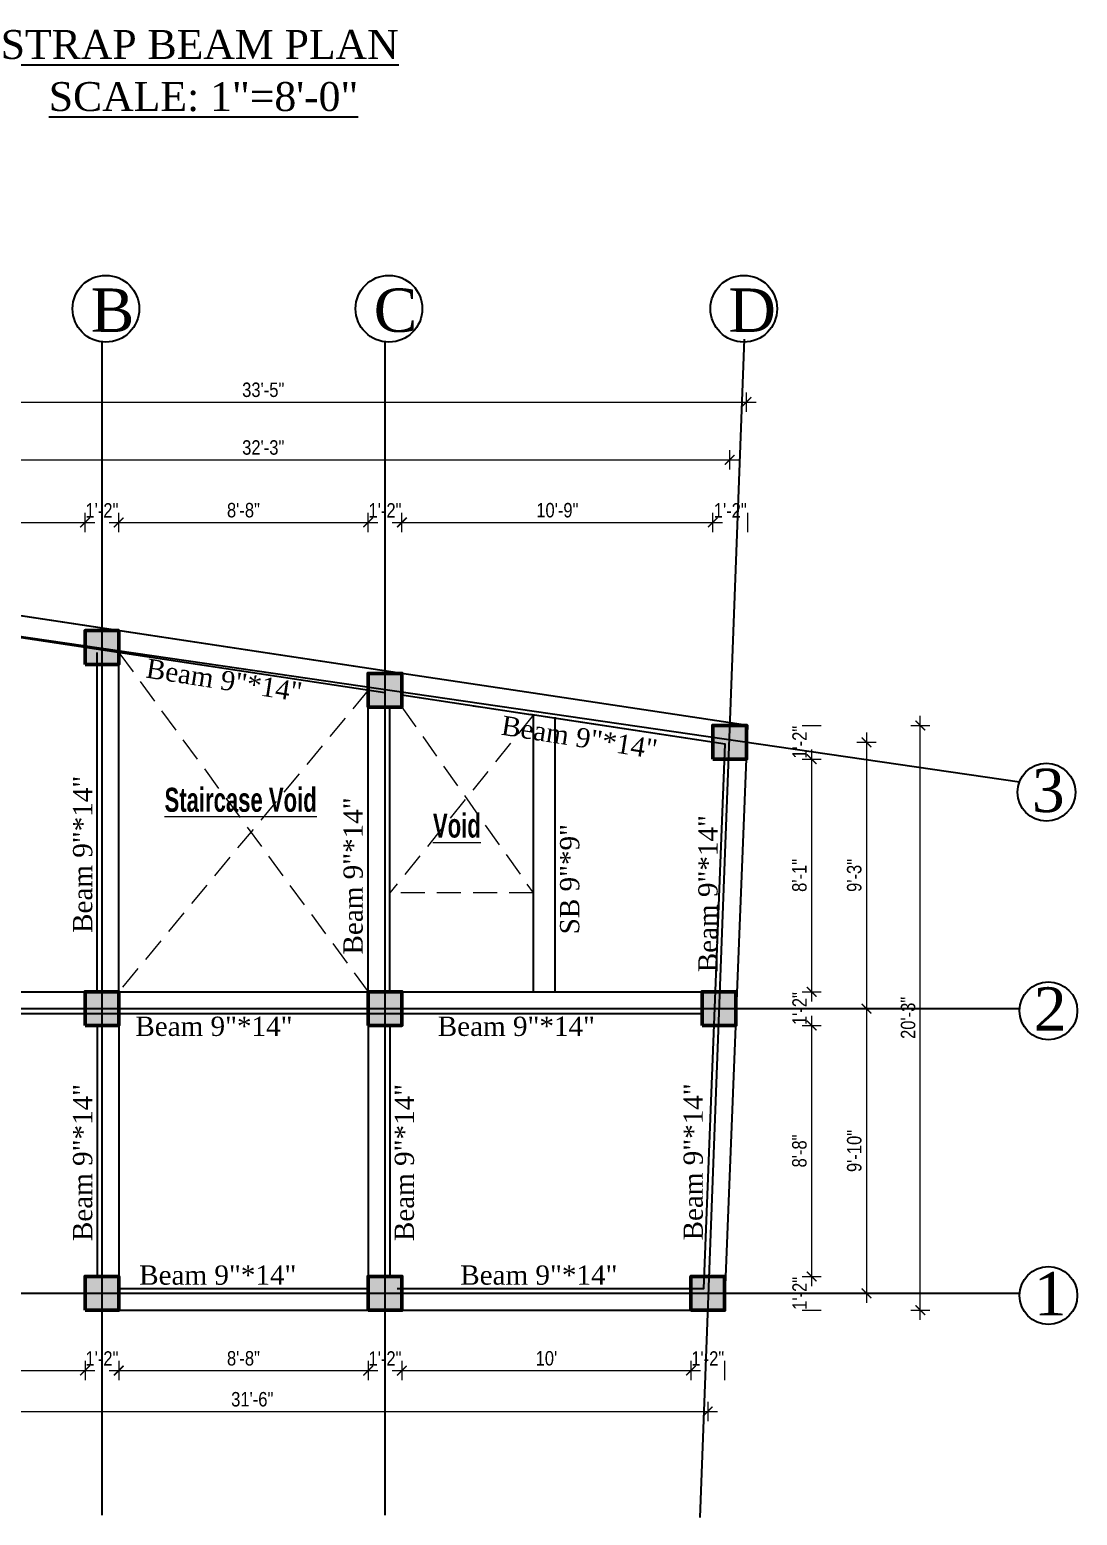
# Model space of a CAD drawing. Header units: inches. Extents: x -10117506 to -5032697, y -6529230 to -3254494.
# Drawn here: x -5041253 to -5040818, y -3261052 to -3260435 of the extents above; entities that cross this region are included whole.
import ezdxf
from ezdxf.enums import TextEntityAlignment as Align

# ---------------------------------------------------------------- set-up
doc = ezdxf.new("R2010")
doc.units = ezdxf.units.IN
doc.header["$LTSCALE"] = 2
doc.header["$MEASUREMENT"] = 0
doc.header["$PDMODE"] = 34
doc.linetypes.add('HIDDEN', pattern=[0.375, 0.25, -0.125])
doc.layers.get('0').update_dxf_attribs({"linetype": 'CONTINUOUS'})
doc.layers.get('DEFPOINTS').update_dxf_attribs({"color": 141, "linetype": 'CONTINUOUS'})
for name, color, linetype, lineweight in [('C-COLUMN', 1, 'CONTINUOUS', 50), ('DIM 1-100', 4, 'CONTINUOUS', 13), ('HACTH', 253, 'CONTINUOUS', 5), ('Text-100.w', 254, 'CONTINUOUS', 9), ('Toilet', 7, 'CONTINUOUS', 25), ('window', 4, 'CONTINUOUS', 13)]:
    doc.layers.add(name, color=color, linetype=linetype, lineweight=lineweight)
doc.layers.add('WAll', color=20, linetype='CONTINUOUS')
doc.styles.add('Arial', font='arial.ttf', dxfattribs={"width": 0.8, "height": 12})
doc.styles.add('ordinary', font='times.ttf')
doc.styles.get("Standard").update_dxf_attribs({"font": 'ARIALN.TTF'})
doc.dimstyles.new('1 by 96', dxfattribs={"dimtxt": 6, "dimasz": 4, "dimexe": 4, "dimexo": 4, "dimgap": 2, "dimtad": 1, "dimdec": 0, "dimzin": 0, "dimdsep": 46, "dimlunit": 4, "dimtxsty": 'Standard', "dimblk": 'ARCHTICK', "dimcen": 0, "dimdle": 4, "dimadec": 0, "dimazin": 0, "dimtfac": 1, "dimtdec": 0, "dimtix": 1, "dimtofl": 0, "dimtmove": 1, "dimatfit": 3, "dimldrblk": 'ARCHTICK', "dimfxl": 4, "dimfxlon": 1, "dimtolj": 1, "dimtzin": 0, "dimlwd": -1, "dimlwe": -1, "dimarcsym": 0})

# ---------------------------------------------------------------- blocks, each defined once
blk = doc.blocks.new('_ArchTick')
at = {"color": 0, "linetype": 'ByBlock', "const_width": 0.15}
blk.add_lwpolyline([(-0.5, -0.5), (0.5, 0.5)], dxfattribs=at)
blk = doc.blocks.new('*D511')
at = {"layer": 'DEFPOINTS', "color": 0, "transparency": 16777216}
for p in [(-5041342.35, -3260966.47), (-5041229.7, -3260966.47), (-5041229.7, -3260991.55)]:
    blk.add_point(p, dxfattribs=at)
at = {"layer": 'DIM 1-100', "color": 0, "transparency": 16777216}
for p, q in [((-5041342.35, -3260987.55), (-5041342.35, -3260995.55)), ((-5041229.7, -3260987.55), (-5041229.7, -3260995.55)), ((-5041346.35, -3260991.55), (-5041225.7, -3260991.55))]:
    blk.add_line(p, q, dxfattribs=at)
at = {"layer": 'DIM 1-100', "color": 0, "transparency": 16777216, "xscale": 4, "yscale": 4, "zscale": 4, "rotation": 180}
blk.add_blockref('_ArchTick', (-5041342.35, -3260991.55), dxfattribs=at)
at = {"layer": 'DIM 1-100', "color": 0, "transparency": 16777216, "xscale": 4, "yscale": 4, "zscale": 4}
blk.add_blockref('_ArchTick', (-5041229.7, -3260991.55), dxfattribs=at)
at = {"layer": 'DIM 1-100', "color": 0, "transparency": 16777216, "insert": (-5041286.02, -3260986.49), "char_height": 6, "attachment_point": 5}
blk.add_mtext('\\A1;9\'-5"', dxfattribs=at)
blk = doc.blocks.new('*D572')
at = {"layer": 'DEFPOINTS', "color": 0, "transparency": 16777216}
for p in [(-5041229.7, -3260966.47), (-5041215.7, -3260966.47), (-5041215.7, -3260991.55)]:
    blk.add_point(p, dxfattribs=at)
at = {"layer": 'DIM 1-100', "color": 0, "transparency": 16777216}
for p, q in [((-5041229.7, -3260987.55), (-5041229.7, -3260995.55)), ((-5041215.7, -3260987.55), (-5041215.7, -3260995.55))]:
    blk.add_line(p, q, dxfattribs=at)
at = {"layer": 'DIM 1-100', "color": 0, "transparency": 16777216, "insert": (-5041222.7, -3260986.54), "char_height": 6, "attachment_point": 5}
blk.add_mtext('\\A1;1\'-2"', dxfattribs=at)
blk = doc.blocks.new('*D573')
at = {"layer": 'DEFPOINTS', "color": 0, "transparency": 16777216}
for p in [(-5041215.7, -3260966.47), (-5041112.2, -3260966.47), (-5041112.2, -3260991.55)]:
    blk.add_point(p, dxfattribs=at)
at = {"layer": 'DIM 1-100', "color": 0, "transparency": 16777216}
for p, q in [((-5041215.7, -3260987.55), (-5041215.7, -3260995.55)), ((-5041112.2, -3260987.55), (-5041112.2, -3260995.55)), ((-5041219.7, -3260991.55), (-5041108.2, -3260991.55))]:
    blk.add_line(p, q, dxfattribs=at)
at = {"layer": 'DIM 1-100', "color": 0, "transparency": 16777216, "xscale": 4, "yscale": 4, "zscale": 4, "rotation": 180}
blk.add_blockref('_ArchTick', (-5041215.7, -3260991.55), dxfattribs=at)
at = {"layer": 'DIM 1-100', "color": 0, "transparency": 16777216, "xscale": 4, "yscale": 4, "zscale": 4}
blk.add_blockref('_ArchTick', (-5041112.2, -3260991.55), dxfattribs=at)
at = {"layer": 'DIM 1-100', "color": 0, "transparency": 16777216, "insert": (-5041163.95, -3260986.49), "char_height": 6, "attachment_point": 5}
blk.add_mtext('\\A1;8\'-8"', dxfattribs=at)
blk = doc.blocks.new('*D574')
at = {"layer": 'DEFPOINTS', "color": 0, "transparency": 16777216}
for p in [(-5041112.2, -3260966.47), (-5041098.2, -3260966.47), (-5041098.2, -3260991.55)]:
    blk.add_point(p, dxfattribs=at)
at = {"layer": 'DIM 1-100', "color": 0, "transparency": 16777216}
for p, q in [((-5041112.2, -3260987.55), (-5041112.2, -3260995.55)), ((-5041098.2, -3260987.55), (-5041098.2, -3260995.55))]:
    blk.add_line(p, q, dxfattribs=at)
at = {"layer": 'DIM 1-100', "color": 0, "transparency": 16777216, "insert": (-5041105.2, -3260986.54), "char_height": 6, "attachment_point": 5}
blk.add_mtext('\\A1;1\'-2"', dxfattribs=at)
blk = doc.blocks.new('*D575')
at = {"layer": 'DEFPOINTS', "color": 0, "transparency": 16777216}
for p in [(-5041098.2, -3260966.47), (-5040978.24, -3260966.47), (-5040978.24, -3260991.55)]:
    blk.add_point(p, dxfattribs=at)
at = {"layer": 'DIM 1-100', "color": 0, "transparency": 16777216}
for p, q in [((-5041098.2, -3260987.55), (-5041098.2, -3260995.55)), ((-5040978.24, -3260987.55), (-5040978.24, -3260995.55)), ((-5041102.2, -3260991.55), (-5040974.24, -3260991.55))]:
    blk.add_line(p, q, dxfattribs=at)
at = {"layer": 'DIM 1-100', "color": 0, "transparency": 16777216, "xscale": 4, "yscale": 4, "zscale": 4, "rotation": 180}
blk.add_blockref('_ArchTick', (-5041098.2, -3260991.55), dxfattribs=at)
at = {"layer": 'DIM 1-100', "color": 0, "transparency": 16777216, "xscale": 4, "yscale": 4, "zscale": 4}
blk.add_blockref('_ArchTick', (-5040978.24, -3260991.55), dxfattribs=at)
at = {"layer": 'DIM 1-100', "color": 0, "transparency": 16777216, "insert": (-5041038.22, -3260986.49), "char_height": 6, "attachment_point": 5}
blk.add_mtext("\\A1;10'", dxfattribs=at)
blk = doc.blocks.new('*D576')
at = {"layer": 'DEFPOINTS', "color": 0, "transparency": 16777216}
for p in [(-5040978.24, -3260966.47), (-5040964.24, -3260966.47), (-5040964.24, -3260991.55)]:
    blk.add_point(p, dxfattribs=at)
at = {"layer": 'DIM 1-100', "color": 0, "transparency": 16777216}
for p, q in [((-5040978.24, -3260987.55), (-5040978.24, -3260995.55)), ((-5040964.24, -3260987.55), (-5040964.24, -3260995.55))]:
    blk.add_line(p, q, dxfattribs=at)
at = {"layer": 'DIM 1-100', "color": 0, "transparency": 16777216, "insert": (-5040971.24, -3260986.54), "char_height": 6, "attachment_point": 5}
blk.add_mtext('\\A1;1\'-2"', dxfattribs=at)
blk = doc.blocks.new('*D577')
at = {"layer": 'DEFPOINTS', "color": 0, "transparency": 16777216}
for p in [(-5041349.35, -3260966.47), (-5040971.24, -3260966.47), (-5040971.24, -3261008.56)]:
    blk.add_point(p, dxfattribs=at)
at = {"layer": 'DIM 1-100', "color": 0, "transparency": 16777216}
for p, q in [((-5041349.35, -3261004.56), (-5041349.35, -3261012.56)), ((-5040971.24, -3261004.56), (-5040971.24, -3261012.56)), ((-5041353.35, -3261008.56), (-5040967.24, -3261008.56))]:
    blk.add_line(p, q, dxfattribs=at)
at = {"layer": 'DIM 1-100', "color": 0, "transparency": 16777216, "xscale": 4, "yscale": 4, "zscale": 4, "rotation": 180}
blk.add_blockref('_ArchTick', (-5041349.35, -3261008.56), dxfattribs=at)
at = {"layer": 'DIM 1-100', "color": 0, "transparency": 16777216, "xscale": 4, "yscale": 4, "zscale": 4}
blk.add_blockref('_ArchTick', (-5040971.24, -3261008.56), dxfattribs=at)
at = {"layer": 'DIM 1-100', "color": 0, "transparency": 16777216, "insert": (-5041160.3, -3261003.5), "char_height": 6, "attachment_point": 5}
blk.add_mtext('\\A1;31\'-6"', dxfattribs=at)
blk = doc.blocks.new('*D578')
at = {"layer": 'DEFPOINTS', "color": 0, "transparency": 16777216}
for p in [(-5040955.14, -3260723.65), (-5040955.22, -3260737.65), (-5040928.12, -3260737.65)]:
    blk.add_point(p, dxfattribs=at)
at = {"layer": 'DIM 1-100', "color": 0, "transparency": 16777216}
for p, q in [((-5040932.12, -3260723.65), (-5040924.12, -3260723.65)), ((-5040932.12, -3260737.65), (-5040924.12, -3260737.65))]:
    blk.add_line(p, q, dxfattribs=at)
at = {"layer": 'DIM 1-100', "color": 0, "transparency": 16777216, "insert": (-5040933.13, -3260730.65), "char_height": 6, "attachment_point": 5, "rotation": 90}
blk.add_mtext('\\A1;1\'-2"', dxfattribs=at)
blk = doc.blocks.new('*D579')
at = {"layer": 'DEFPOINTS', "color": 0, "transparency": 16777216}
for p in [(-5040955.22, -3260737.65), (-5040959.58, -3260834.24), (-5040928.12, -3260834.24)]:
    blk.add_point(p, dxfattribs=at)
at = {"layer": 'DIM 1-100', "color": 0, "transparency": 16777216}
for p, q in [((-5040928.12, -3260733.65), (-5040928.12, -3260838.24)), ((-5040932.12, -3260737.65), (-5040924.12, -3260737.65)), ((-5040932.12, -3260834.24), (-5040924.12, -3260834.24))]:
    blk.add_line(p, q, dxfattribs=at)
at = {"layer": 'DIM 1-100', "color": 0, "transparency": 16777216, "xscale": 4, "yscale": 4, "zscale": 4}
for p, rotation in [((-5040928.12, -3260737.65), 90), ((-5040928.12, -3260834.24), 270)]:
    blk.add_blockref('_ArchTick', p, dxfattribs=dict(at, rotation=rotation))
at = {"layer": 'DIM 1-100', "color": 0, "transparency": 16777216, "insert": (-5040933.18, -3260785.95), "char_height": 6, "attachment_point": 5, "rotation": 90}
blk.add_mtext('\\A1;8\'-1"', dxfattribs=at)
blk = doc.blocks.new('*D580')
at = {"layer": 'DEFPOINTS', "color": 0, "transparency": 16777216}
for p in [(-5040959.58, -3260834.24), (-5040959.58, -3260848.24), (-5040928.12, -3260848.24)]:
    blk.add_point(p, dxfattribs=at)
at = {"layer": 'DIM 1-100', "color": 0, "transparency": 16777216}
for p, q in [((-5040932.12, -3260834.24), (-5040924.12, -3260834.24)), ((-5040932.12, -3260848.24), (-5040924.12, -3260848.24))]:
    blk.add_line(p, q, dxfattribs=at)
at = {"layer": 'DIM 1-100', "color": 0, "transparency": 16777216, "insert": (-5040933.13, -3260841.24), "char_height": 6, "attachment_point": 5, "rotation": 90}
blk.add_mtext('\\A1;1\'-2"', dxfattribs=at)
blk = doc.blocks.new('*D581')
at = {"layer": 'DEFPOINTS', "color": 0, "transparency": 16777216}
for p in [(-5040959.58, -3260848.24), (-5040964.24, -3260952.47), (-5040928.12, -3260952.47)]:
    blk.add_point(p, dxfattribs=at)
at = {"layer": 'DIM 1-100', "color": 0, "transparency": 16777216}
for p, q in [((-5040928.12, -3260844.24), (-5040928.12, -3260956.47)), ((-5040932.12, -3260848.24), (-5040924.12, -3260848.24)), ((-5040932.12, -3260952.47), (-5040924.12, -3260952.47))]:
    blk.add_line(p, q, dxfattribs=at)
at = {"layer": 'DIM 1-100', "color": 0, "transparency": 16777216, "xscale": 4, "yscale": 4, "zscale": 4}
for p, rotation in [((-5040928.12, -3260848.24), 90), ((-5040928.12, -3260952.47), 270)]:
    blk.add_blockref('_ArchTick', p, dxfattribs=dict(at, rotation=rotation))
at = {"layer": 'DIM 1-100', "color": 0, "transparency": 16777216, "insert": (-5040933.18, -3260900.36), "char_height": 6, "attachment_point": 5, "rotation": 90}
blk.add_mtext('\\A1;8\'-8"', dxfattribs=at)
blk = doc.blocks.new('*D582')
at = {"layer": 'DEFPOINTS', "color": 0, "transparency": 16777216}
for p in [(-5040964.24, -3260952.47), (-5040964.24, -3260966.47), (-5040928.12, -3260966.47)]:
    blk.add_point(p, dxfattribs=at)
at = {"layer": 'DIM 1-100', "color": 0, "transparency": 16777216}
for p, q in [((-5040932.12, -3260952.47), (-5040924.12, -3260952.47)), ((-5040932.12, -3260966.47), (-5040924.12, -3260966.47))]:
    blk.add_line(p, q, dxfattribs=at)
at = {"layer": 'DIM 1-100', "color": 0, "transparency": 16777216, "insert": (-5040933.13, -3260959.47), "char_height": 6, "attachment_point": 5, "rotation": 90}
blk.add_mtext('\\A1;1\'-2"', dxfattribs=at)
blk = doc.blocks.new('*D583')
at = {"layer": 'DEFPOINTS', "color": 0, "transparency": 16777216}
for p in [(-5040955.14, -3260730.65), (-5040959.58, -3260841.24), (-5040905.35, -3260841.24)]:
    blk.add_point(p, dxfattribs=at)
at = {"layer": 'DIM 1-100', "color": 0, "transparency": 16777216}
for p, q in [((-5040905.35, -3260726.65), (-5040905.35, -3260845.24)), ((-5040909.35, -3260730.65), (-5040901.35, -3260730.65)), ((-5040909.35, -3260841.24), (-5040901.35, -3260841.24))]:
    blk.add_line(p, q, dxfattribs=at)
at = {"layer": 'DIM 1-100', "color": 0, "transparency": 16777216, "xscale": 4, "yscale": 4, "zscale": 4}
for p, rotation in [((-5040905.35, -3260730.65), 90), ((-5040905.35, -3260841.24), 270)]:
    blk.add_blockref('_ArchTick', p, dxfattribs=dict(at, rotation=rotation))
at = {"layer": 'DIM 1-100', "color": 0, "transparency": 16777216, "insert": (-5040910.41, -3260785.95), "char_height": 6, "attachment_point": 5, "rotation": 90}
blk.add_mtext('\\A1;9\'-3"', dxfattribs=at)
blk = doc.blocks.new('*D584')
at = {"layer": 'DEFPOINTS', "color": 0, "transparency": 16777216}
for p in [(-5040959.58, -3260841.24), (-5040964.24, -3260959.47), (-5040905.35, -3260959.47)]:
    blk.add_point(p, dxfattribs=at)
at = {"layer": 'DIM 1-100', "color": 0, "transparency": 16777216}
for p, q in [((-5040905.35, -3260837.24), (-5040905.35, -3260963.47)), ((-5040909.35, -3260841.24), (-5040901.35, -3260841.24)), ((-5040909.35, -3260959.47), (-5040901.35, -3260959.47))]:
    blk.add_line(p, q, dxfattribs=at)
at = {"layer": 'DIM 1-100', "color": 0, "transparency": 16777216, "xscale": 4, "yscale": 4, "zscale": 4}
for p, rotation in [((-5040905.35, -3260841.24), 90), ((-5040905.35, -3260959.47), 270)]:
    blk.add_blockref('_ArchTick', p, dxfattribs=dict(at, rotation=rotation))
at = {"layer": 'DIM 1-100', "color": 0, "transparency": 16777216, "insert": (-5040910.41, -3260900.36), "char_height": 6, "attachment_point": 5, "rotation": 90}
blk.add_mtext('\\A1;9\'-10"', dxfattribs=at)
blk = doc.blocks.new('*D585')
at = {"layer": 'DEFPOINTS', "color": 0, "transparency": 16777216}
for p in [(-5040954.67, -3260723.71), (-5040883.01, -3260723.71), (-5040964.24, -3260966.47)]:
    blk.add_point(p, dxfattribs=at)
at = {"layer": 'DIM 1-100', "color": 0, "transparency": 16777216}
for p, q in [((-5040883.01, -3260970.47), (-5040883.01, -3260719.71)), ((-5040887.01, -3260723.71), (-5040879.01, -3260723.71)), ((-5040887.01, -3260966.47), (-5040879.01, -3260966.47))]:
    blk.add_line(p, q, dxfattribs=at)
at = {"layer": 'DIM 1-100', "color": 0, "transparency": 16777216, "xscale": 4, "yscale": 4, "zscale": 4}
for p, rotation in [((-5040883.01, -3260723.71), 90), ((-5040883.01, -3260966.47), 270)]:
    blk.add_blockref('_ArchTick', p, dxfattribs=dict(at, rotation=rotation))
at = {"layer": 'DIM 1-100', "color": 0, "transparency": 16777216, "insert": (-5040888.07, -3260845.09), "char_height": 6, "attachment_point": 5, "rotation": 90}
blk.add_mtext('\\A1;20\'-3"', dxfattribs=at)
blk = doc.blocks.new('*D587')
at = {"layer": 'DEFPOINTS', "color": 0, "transparency": 16777216}
for p in [(-5041229.7, -3260639.39), (-5041342.35, -3260665.18), (-5041229.7, -3260684.3)]:
    blk.add_point(p, dxfattribs=at)
at = {"layer": 'DIM 1-100', "color": 0, "transparency": 16777216}
for p, q in [((-5041342.35, -3260643.39), (-5041342.35, -3260635.39)), ((-5041229.7, -3260643.39), (-5041229.7, -3260635.39)), ((-5041346.35, -3260639.39), (-5041225.7, -3260639.39))]:
    blk.add_line(p, q, dxfattribs=at)
at = {"layer": 'DIM 1-100', "color": 0, "transparency": 16777216, "xscale": 4, "yscale": 4, "zscale": 4, "rotation": 180}
blk.add_blockref('_ArchTick', (-5041342.35, -3260639.39), dxfattribs=at)
at = {"layer": 'DIM 1-100', "color": 0, "transparency": 16777216, "xscale": 4, "yscale": 4, "zscale": 4}
blk.add_blockref('_ArchTick', (-5041229.7, -3260639.39), dxfattribs=at)
at = {"layer": 'DIM 1-100', "color": 0, "transparency": 16777216, "insert": (-5041286.02, -3260634.32), "char_height": 6, "attachment_point": 5}
blk.add_mtext('\\A1;9\'-5"', dxfattribs=at)
blk = doc.blocks.new('*D588')
at = {"layer": 'DEFPOINTS', "color": 0, "transparency": 16777216}
for p in [(-5041215.7, -3260639.39), (-5041229.7, -3260684.3), (-5041215.7, -3260684.3)]:
    blk.add_point(p, dxfattribs=at)
at = {"layer": 'DIM 1-100', "color": 0, "transparency": 16777216}
for p, q in [((-5041229.7, -3260643.39), (-5041229.7, -3260635.39)), ((-5041215.7, -3260643.39), (-5041215.7, -3260635.39))]:
    blk.add_line(p, q, dxfattribs=at)
at = {"layer": 'DIM 1-100', "color": 0, "transparency": 16777216, "insert": (-5041222.7, -3260634.37), "char_height": 6, "attachment_point": 5}
blk.add_mtext('\\A1;1\'-2"', dxfattribs=at)
blk = doc.blocks.new('*D589')
at = {"layer": 'DEFPOINTS', "color": 0, "transparency": 16777216}
for p in [(-5041112.2, -3260639.39), (-5041215.7, -3260684.3), (-5041112.2, -3260702.04)]:
    blk.add_point(p, dxfattribs=at)
at = {"layer": 'DIM 1-100', "color": 0, "transparency": 16777216}
for p, q in [((-5041215.7, -3260643.39), (-5041215.7, -3260635.39)), ((-5041112.2, -3260643.39), (-5041112.2, -3260635.39)), ((-5041219.7, -3260639.39), (-5041108.2, -3260639.39))]:
    blk.add_line(p, q, dxfattribs=at)
at = {"layer": 'DIM 1-100', "color": 0, "transparency": 16777216, "xscale": 4, "yscale": 4, "zscale": 4, "rotation": 180}
blk.add_blockref('_ArchTick', (-5041215.7, -3260639.39), dxfattribs=at)
at = {"layer": 'DIM 1-100', "color": 0, "transparency": 16777216, "xscale": 4, "yscale": 4, "zscale": 4}
blk.add_blockref('_ArchTick', (-5041112.2, -3260639.39), dxfattribs=at)
at = {"layer": 'DIM 1-100', "color": 0, "transparency": 16777216, "insert": (-5041163.95, -3260634.32), "char_height": 6, "attachment_point": 5}
blk.add_mtext('\\A1;8\'-8"', dxfattribs=at)
blk = doc.blocks.new('*D590')
at = {"layer": 'DEFPOINTS', "color": 0, "transparency": 16777216}
for p in [(-5041098.2, -3260639.39), (-5041112.2, -3260702.04), (-5041098.2, -3260702.04)]:
    blk.add_point(p, dxfattribs=at)
at = {"layer": 'DIM 1-100', "color": 0, "transparency": 16777216}
for p, q in [((-5041112.2, -3260643.39), (-5041112.2, -3260635.39)), ((-5041098.2, -3260643.39), (-5041098.2, -3260635.39))]:
    blk.add_line(p, q, dxfattribs=at)
at = {"layer": 'DIM 1-100', "color": 0, "transparency": 16777216, "insert": (-5041105.2, -3260634.37), "char_height": 6, "attachment_point": 5}
blk.add_mtext('\\A1;1\'-2"', dxfattribs=at)
blk = doc.blocks.new('*D591')
at = {"layer": 'DEFPOINTS', "color": 0, "transparency": 16777216}
for p in [(-5040969.14, -3260639.39), (-5041098.2, -3260702.04), (-5040969.14, -3260723.65)]:
    blk.add_point(p, dxfattribs=at)
at = {"layer": 'DIM 1-100', "color": 0, "transparency": 16777216}
for p, q in [((-5041098.2, -3260643.39), (-5041098.2, -3260635.39)), ((-5040969.14, -3260643.39), (-5040969.14, -3260635.39)), ((-5041102.2, -3260639.39), (-5040965.14, -3260639.39))]:
    blk.add_line(p, q, dxfattribs=at)
at = {"layer": 'DIM 1-100', "color": 0, "transparency": 16777216, "xscale": 4, "yscale": 4, "zscale": 4, "rotation": 180}
blk.add_blockref('_ArchTick', (-5041098.2, -3260639.39), dxfattribs=at)
at = {"layer": 'DIM 1-100', "color": 0, "transparency": 16777216, "xscale": 4, "yscale": 4, "zscale": 4}
blk.add_blockref('_ArchTick', (-5040969.14, -3260639.39), dxfattribs=at)
at = {"layer": 'DIM 1-100', "color": 0, "transparency": 16777216, "insert": (-5041033.67, -3260634.32), "char_height": 6, "attachment_point": 5}
blk.add_mtext('\\A1;10\'-9"', dxfattribs=at)
blk = doc.blocks.new('*D592')
at = {"layer": 'DEFPOINTS', "color": 0, "transparency": 16777216}
for p in [(-5040954.67, -3260639.39), (-5040969.14, -3260723.65), (-5040954.67, -3260723.71)]:
    blk.add_point(p, dxfattribs=at)
at = {"layer": 'DIM 1-100', "color": 0, "transparency": 16777216}
for p, q in [((-5040969.14, -3260643.39), (-5040969.14, -3260635.39)), ((-5040954.67, -3260643.39), (-5040954.67, -3260635.39))]:
    blk.add_line(p, q, dxfattribs=at)
at = {"layer": 'DIM 1-100', "color": 0, "transparency": 16777216, "insert": (-5040961.9, -3260634.37), "char_height": 6, "attachment_point": 5}
blk.add_mtext('\\A1;1\'-2"', dxfattribs=at)
blk = doc.blocks.new('*D593')
at = {"layer": 'DEFPOINTS', "color": 0, "transparency": 16777216}
for p in [(-5040962.14, -3260613.35), (-5041349.35, -3260665.18), (-5040962.14, -3260723.65)]:
    blk.add_point(p, dxfattribs=at)
at = {"layer": 'DIM 1-100', "color": 0, "transparency": 16777216}
for p, q in [((-5041349.35, -3260617.35), (-5041349.35, -3260609.35)), ((-5040962.14, -3260617.35), (-5040962.14, -3260609.35)), ((-5041353.35, -3260613.35), (-5040958.14, -3260613.35))]:
    blk.add_line(p, q, dxfattribs=at)
at = {"layer": 'DIM 1-100', "color": 0, "transparency": 16777216, "xscale": 4, "yscale": 4, "zscale": 4, "rotation": 180}
blk.add_blockref('_ArchTick', (-5041349.35, -3260613.35), dxfattribs=at)
at = {"layer": 'DIM 1-100', "color": 0, "transparency": 16777216, "xscale": 4, "yscale": 4, "zscale": 4}
blk.add_blockref('_ArchTick', (-5040962.14, -3260613.35), dxfattribs=at)
at = {"layer": 'DIM 1-100', "color": 0, "transparency": 16777216, "insert": (-5041155.74, -3260608.29), "char_height": 6, "attachment_point": 5}
blk.add_mtext('\\A1;32\'-3"', dxfattribs=at)
blk = doc.blocks.new('*D594')
at = {"layer": 'DEFPOINTS', "color": 0, "transparency": 16777216}
for p in [(-5040955.14, -3260589.39), (-5041356.35, -3260665.18), (-5040955.14, -3260723.65)]:
    blk.add_point(p, dxfattribs=at)
at = {"layer": 'DIM 1-100', "color": 0, "transparency": 16777216}
for p, q in [((-5041356.35, -3260593.39), (-5041356.35, -3260585.39)), ((-5040955.14, -3260593.39), (-5040955.14, -3260585.39)), ((-5041360.35, -3260589.39), (-5040951.14, -3260589.39))]:
    blk.add_line(p, q, dxfattribs=at)
at = {"layer": 'DIM 1-100', "color": 0, "transparency": 16777216, "xscale": 4, "yscale": 4, "zscale": 4, "rotation": 180}
blk.add_blockref('_ArchTick', (-5041356.35, -3260589.39), dxfattribs=at)
at = {"layer": 'DIM 1-100', "color": 0, "transparency": 16777216, "xscale": 4, "yscale": 4, "zscale": 4}
blk.add_blockref('_ArchTick', (-5040955.14, -3260589.39), dxfattribs=at)
at = {"layer": 'DIM 1-100', "color": 0, "transparency": 16777216, "insert": (-5041155.74, -3260584.33), "char_height": 6, "attachment_point": 5}
blk.add_mtext('\\A1;33\'-5"', dxfattribs=at)

msp = doc.modelspace()

# ---------------------------------------------------------------- hatches: boundary and pattern name
at = {"layer": 'C-COLUMN'}
h = msp.add_hatch(color=256, dxfattribs=at)
h.dxf.hatch_style = 1
h.paths.add_polyline_path([(-5041215.7, -3260684.3), (-5041229.7, -3260684.3), (-5041229.7, -3260698.3), (-5041215.7, -3260698.3)])
h = msp.add_hatch(color=256, dxfattribs=at)
h.dxf.hatch_style = 1
h.paths.add_polyline_path([(-5041098.2, -3260702.04), (-5041112.2, -3260702.04), (-5041112.2, -3260716.04), (-5041098.2, -3260716.04)])
h = msp.add_hatch(color=256, dxfattribs=at)
h.dxf.hatch_style = 1
h.paths.add_polyline_path([(-5040955.14, -3260723.65), (-5040969.14, -3260723.65), (-5040969.14, -3260737.65), (-5040955.14, -3260737.65)])
h = msp.add_hatch(color=256, dxfattribs=at)
h.dxf.hatch_style = 1
h.paths.add_polyline_path([(-5041215.7, -3260834.24), (-5041229.7, -3260834.24), (-5041229.7, -3260848.24), (-5041215.7, -3260848.24)])
h = msp.add_hatch(color=256, dxfattribs=at)
h.dxf.hatch_style = 1
h.paths.add_polyline_path([(-5041098.2, -3260834.24), (-5041112.2, -3260834.24), (-5041112.2, -3260848.24), (-5041098.2, -3260848.24)])
h = msp.add_hatch(color=256, dxfattribs=at)
h.dxf.hatch_style = 1
h.paths.add_polyline_path([(-5040959.58, -3260834.24), (-5040973.58, -3260834.24), (-5040973.58, -3260848.24), (-5040959.58, -3260848.24)])
h = msp.add_hatch(color=256, dxfattribs=at)
h.dxf.hatch_style = 1
h.paths.add_polyline_path([(-5041215.7, -3260952.47), (-5041229.7, -3260952.47), (-5041229.7, -3260966.47), (-5041215.7, -3260966.47)])
h = msp.add_hatch(color=256, dxfattribs=at)
h.dxf.hatch_style = 1
h.paths.add_polyline_path([(-5041098.2, -3260952.47), (-5041112.2, -3260952.47), (-5041112.2, -3260966.47), (-5041098.2, -3260966.47)])
h = msp.add_hatch(color=256, dxfattribs=at)
h.dxf.hatch_style = 1
h.paths.add_polyline_path([(-5040964.24, -3260952.47), (-5040978.24, -3260952.47), (-5040978.24, -3260966.47), (-5040964.24, -3260966.47)])

# ---------------------------------------------------------------- linework, layer by layer
for p, q in [((-5041222.7, -3260563.92), (-5041222.7, -3261051.56)), ((-5041105.2, -3260563.92), (-5041105.2, -3261051.56)), ((-5040956.13, -3260563.33), (-5040974.47, -3261052.6))]:
    msp.add_line(p, q)
for points in [[(-5041229.7, -3260698.3), (-5041215.7, -3260698.3), (-5041215.7, -3260684.3), (-5041229.7, -3260684.3)], [(-5041112.2, -3260716.04), (-5041098.2, -3260716.04), (-5041098.2, -3260702.04), (-5041112.2, -3260702.04)], [(-5040969.14, -3260737.65), (-5040955.14, -3260737.65), (-5040955.14, -3260723.65), (-5040969.14, -3260723.65)], [(-5041229.7, -3260848.24), (-5041215.7, -3260848.24), (-5041215.7, -3260834.24), (-5041229.7, -3260834.24)], [(-5041112.2, -3260848.24), (-5041098.2, -3260848.24), (-5041098.2, -3260834.24), (-5041112.2, -3260834.24)], [(-5040973.58, -3260848.24), (-5040959.58, -3260848.24), (-5040959.58, -3260834.24), (-5040973.58, -3260834.24)], [(-5041229.7, -3260966.47), (-5041215.7, -3260966.47), (-5041215.7, -3260952.47), (-5041229.7, -3260952.47)], [(-5041112.2, -3260966.47), (-5041098.2, -3260966.47), (-5041098.2, -3260952.47), (-5041112.2, -3260952.47)], [(-5040978.24, -3260966.47), (-5040964.24, -3260966.47), (-5040964.24, -3260952.47), (-5040978.24, -3260952.47)]]:
    msp.add_lwpolyline(points, close=True, dxfattribs=at)
at = {"layer": 'HACTH', "linetype": 'HIDDEN', "ltscale": 20}
for p, q in [((-5041215.7, -3260693.4), (-5041112.2, -3260834.24)), ((-5041112.2, -3260709.04), (-5041215.7, -3260834.24)), ((-5041098.2, -3260716.04), (-5041043.66, -3260793.24)), ((-5041043.66, -3260719.38), (-5041103.2, -3260793.24))]:
    msp.add_line(p, q, dxfattribs=at)
msp.add_lwpolyline([(-5041043.66, -3260793.24), (-5041103.2, -3260793.24), (-5041103.2, -3260716.04), (-5041098.2, -3260716.04), (-5041098.2, -3260711.14), (-5041043.66, -3260719.38), (-5041043.66, -3260793.24)], dxfattribs=at)
at = {"layer": 'Toilet'}
for p, q in [((-5041448.46, -3260658.75), (-5040841.89, -3260747.15)), ((-5040964.24, -3260966.47), (-5040954.67, -3260723.71)), ((-5041448.35, -3260841.24), (-5040841.73, -3260841.24)), ((-5041448.35, -3260959.47), (-5040841.73, -3260959.47))]:
    msp.add_line(p, q, dxfattribs=at)
for centre, radius in [((-5041221.06, -3260550.63), 13.84), ((-5041103.56, -3260550.63), 13.84), ((-5040956.27, -3260550.63), 13.84), ((-5040830.67, -3260751.4), 12), ((-5040829.86, -3260842.15), 12), ((-5040829.86, -3260960.38), 12)]:
    msp.add_circle(centre, radius, dxfattribs=at)
at = {"layer": 'WAll'}
for p, q in [((-5041098.2, -3260702.04), (-5041342.35, -3260665.18)), ((-5041098.2, -3260702.04), (-5041342.35, -3260665.18)), ((-5041224.7, -3260834.24), (-5041224.7, -3260693.4)), ((-5041215.7, -3260717.77), (-5041215.7, -3260693.4)), ((-5041215.7, -3260834.24), (-5041215.7, -3260693.4)), ((-5041043.66, -3260710.27), (-5041098.2, -3260702.04)), ((-5040954.67, -3260723.71), (-5041043.66, -3260710.27)), ((-5040954.67, -3260723.71), (-5041043.66, -3260710.27)), ((-5041112.2, -3260834.24), (-5041112.2, -3260716.04)), ((-5041103.2, -3260834.24), (-5041103.2, -3260716.04)), ((-5041043.66, -3260719.38), (-5041043.66, -3260834.24)), ((-5041034.66, -3260720.3), (-5041034.66, -3260834.24)), ((-5041342.35, -3260834.24), (-5040973.58, -3260834.24)), ((-5041342.35, -3260843.24), (-5040973.58, -3260843.24)), ((-5041225.2, -3260848.24), (-5041220.2, -3260848.24)), ((-5041224.7, -3260848.24), (-5041224.7, -3260952.47)), ((-5041215.7, -3260848.24), (-5041215.7, -3260952.47)), ((-5041112.2, -3260848.24), (-5041112.2, -3260952.47)), ((-5041103.2, -3260848.24), (-5041103.2, -3260952.47))]:
    msp.add_line(p, q, dxfattribs=at)
for points in [[(-5041105.2, -3260710.08), (-5041448.39, -3260658.27)], [(-5041105.2, -3260710.08), (-5041448.39, -3260658.27)], [(-5041098.2, -3260702.04), (-5041342.35, -3260665.18)], [(-5041002.22, -3260966.47), (-5040964.24, -3260966.47), (-5040954.67, -3260723.71), (-5041043.66, -3260710.27)], [(-5041043.66, -3260719.38), (-5041098.2, -3260711.14)], [(-5041043.66, -3260719.38), (-5041098.2, -3260711.14)], [(-5041002.22, -3260957.47), (-5040972.89, -3260957.47), (-5040963.98, -3260731.41), (-5041045.01, -3260719.17)], [(-5040963.98, -3260731.41), (-5041038.66, -3260720.13)], [(-5041215.7, -3260957.47), (-5041112.2, -3260957.47)], [(-5041125.95, -3260957.47), (-5041112.2, -3260957.47)], [(-5041100.2, -3260957.47), (-5040978.24, -3260957.47)], [(-5041002.22, -3260957.47), (-5040976.24, -3260957.47)], [(-5041215.7, -3260966.47), (-5041112.2, -3260966.47)], [(-5041125.95, -3260966.47), (-5040978.24, -3260966.47)]]:
    msp.add_lwpolyline(points, dxfattribs=at)
at = {"layer": 'window'}
msp.add_line((-5041103.2, -3260745.44), (-5041103.2, -3260721.04), dxfattribs=at)

# ---------------------------------------------------------------- texts
at = {"layer": 'Text-100.w', "char_height": 10, "width": 284.5512, "attachment_point": 2, "style": 'Arial'}
for s, insert in [('\\A1;{\\fArial Narrow|b1|i0|c0|p34;\\LStaircase Void}', (-5041165.12, -3260749.54)), ('\\A1;{\\fArial Narrow|b1|i0|c0|p34;\\LVoid}', (-5041075.37, -3260760.24))]:
    msp.add_mtext(s, dxfattribs=dict(at, insert=insert))
at = {"layer": 'Toilet', "char_height": 18, "width": 45.2776, "attachment_point": 1, "style": 'ordinary'}
for s, insert in [('B', (-5041227.38, -3260542.23)), ('C', (-5041109.88, -3260542.23)), ('D', (-5040962.59, -3260542.23)), ('3', (-5040836.7, -3260741.63)), ('2', (-5040835.9, -3260832.39)), ('1', (-5040835.9, -3260950.62))]:
    msp.add_mtext(s, dxfattribs=dict(at, insert=insert))
at = {"layer": 'Toilet', "char_height": 8, "attachment_point": 9, "style": 'ordinary'}
for s, insert, rotation in [('Beam 9"*14"', (-5041140.38, -3260713.99), 351.06588), ('Beam 9"*14"', (-5040992.92, -3260737.7), 351.06588), ('Beam 9"*14"', (-5041226.59, -3260744.57), 90), ('Beam 9"*14"', (-5041114.33, -3260753.54), 90), ('SB 9"*9"', (-5041024.45, -3260764.61), 90), ('Beam 9"*14"', (-5040967.05, -3260760.9), 90), ('Beam 9"*14"', (-5041226.59, -3260872.54), 90), ('Beam 9"*14"', (-5041093.07, -3260872.54), 90), ('Beam 9"*14"', (-5040973.17, -3260872.27), 90)]:
    msp.add_mtext(s, dxfattribs=dict(at, insert=insert, rotation=rotation))
for insert in [(-5041143.58, -3260852.71), (-5041018.06, -3260852.71), (-5041141.98, -3260956.01), (-5041008.72, -3260956.01)]:
    msp.add_mtext('Beam 9"*14"', dxfattribs=dict(at, insert=insert))
at = {"layer": 'WAll', "style": 'ordinary'}
for s, p in [('%%USTRAP BEAM PLAN', (-5041182.11, -3260440.91)), ('%%USCALE: 1"=8\'-0"', (-5041180.52, -3260462.53))]:
    msp.add_text(s, height=12, dxfattribs=at).set_placement(p, align=Align.MIDDLE_CENTER)

# ---------------------------------------------------------------- dimensions: what is measured, and where the dimension line sits
at = {"layer": 'DIM 1-100'}
for base, p1, p2, picture, middle in [((-5040955.14, -3260589.39), (-5041356.35, -3260665.18), (-5040955.14, -3260723.65), '*D594', (-5041155.74, -3260584.33)), ((-5040962.14, -3260613.35), (-5041349.35, -3260665.18), (-5040962.14, -3260723.65), '*D593', (-5041155.74, -3260608.29)), ((-5041229.7, -3260639.39), (-5041342.35, -3260665.18), (-5041229.7, -3260684.3), '*D587', (-5041286.02, -3260634.32)), ((-5041215.7, -3260639.39), (-5041229.7, -3260684.3), (-5041215.7, -3260684.3), '*D588', (-5041222.7, -3260634.37)), ((-5041112.19938191, -3260639.38669568), (-5041215.69938191, -3260684.29827), (-5041112.19938191, -3260702.0388345), '*D589', (-5041163.94938191, -3260634.32325775)), ((-5041098.2, -3260639.39), (-5041112.2, -3260702.04), (-5041098.2, -3260702.04), '*D590', (-5041105.2, -3260634.37)), ((-5040969.14, -3260639.39), (-5041098.2, -3260702.04), (-5040969.14, -3260723.65), '*D591', (-5041033.67, -3260634.32)), ((-5040954.67, -3260639.39), (-5040969.14, -3260723.65), (-5040954.67, -3260723.71), '*D592', (-5040961.9, -3260634.37)), ((-5040971.24, -3261008.56), (-5041349.35, -3260966.47), (-5040971.24, -3260966.47), '*D577', (-5041160.3, -3261003.5)), ((-5041229.7, -3260991.55), (-5041342.35, -3260966.47), (-5041229.7, -3260966.47), '*D511', (-5041286.02, -3260986.49)), ((-5041215.7, -3260991.55), (-5041229.7, -3260966.47), (-5041215.7, -3260966.47), '*D572', (-5041222.7, -3260986.54)), ((-5041112.19938191, -3260991.54860864), (-5041215.69938191, -3260966.47428451), (-5041112.19938191, -3260966.47428451), '*D573', (-5041163.94938191, -3260986.48517072)), ((-5041098.2, -3260991.55), (-5041112.2, -3260966.47), (-5041098.2, -3260966.47), '*D574', (-5041105.2, -3260986.54)), ((-5040978.24, -3260991.55), (-5041098.2, -3260966.47), (-5040978.24, -3260966.47), '*D575', (-5041038.22, -3260986.49)), ((-5040964.24, -3260991.55), (-5040978.24, -3260966.47), (-5040964.24, -3260966.47), '*D576', (-5040971.24, -3260986.54))]:
    dim = msp.add_linear_dim(base=base, p1=p1, p2=p2, dimstyle='1 by 96', dxfattribs=at)
    dim.commit()
    dim.dimension.update_dxf_attribs({"geometry": picture, "text_midpoint": middle})
for base, p1, p2, picture, middle in [((-5040883.01, -3260723.71), (-5040964.24, -3260966.47), (-5040954.67, -3260723.71), '*D585', (-5040888.07, -3260845.09)), ((-5040928.12, -3260737.65), (-5040955.14, -3260723.65), (-5040955.22, -3260737.65), '*D578', (-5040933.13, -3260730.65)), ((-5040905.35, -3260841.24), (-5040955.14, -3260730.65), (-5040959.58, -3260841.24), '*D583', (-5040910.41, -3260785.95)), ((-5040928.12, -3260834.24), (-5040955.22, -3260737.65), (-5040959.58, -3260834.24), '*D579', (-5040933.18, -3260785.95)), ((-5040928.12, -3260848.24), (-5040959.58, -3260834.24), (-5040959.58, -3260848.24), '*D580', (-5040933.13, -3260841.24)), ((-5040905.35, -3260959.47), (-5040959.58, -3260841.24), (-5040964.24, -3260959.47), '*D584', (-5040910.41, -3260900.36)), ((-5040928.12, -3260952.47), (-5040959.58, -3260848.24), (-5040964.24, -3260952.47), '*D581', (-5040933.18, -3260900.36)), ((-5040928.12, -3260966.47), (-5040964.24, -3260952.47), (-5040964.24, -3260966.47), '*D582', (-5040933.13, -3260959.47))]:
    dim = msp.add_linear_dim(base=base, p1=p1, p2=p2, angle=90, dimstyle='1 by 96', dxfattribs=at)
    dim.commit()
    dim.dimension.update_dxf_attribs({"geometry": picture, "text_midpoint": middle})

doc.saveas('drawing.dxf')
